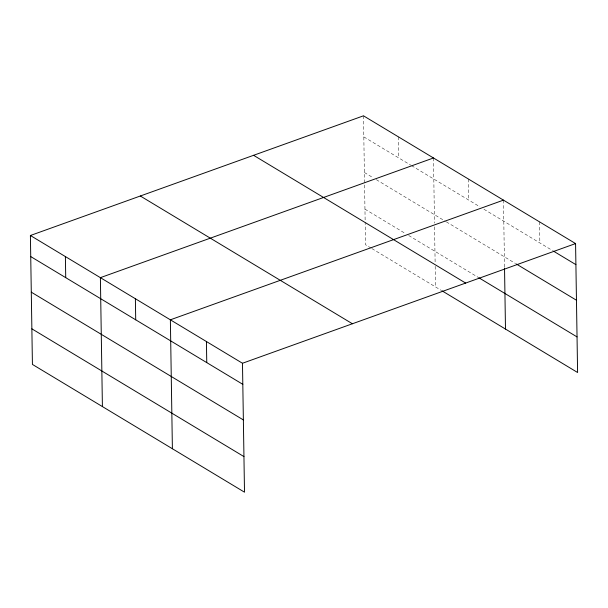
<?xml version="1.0" encoding="UTF-8"?>
<svg xmlns="http://www.w3.org/2000/svg" width="608" height="608" viewBox="0 0 608 608"><rect width="100%" height="100%" fill="white"/><g stroke="black" fill="none" stroke-linecap="round" stroke-linejoin="round"><path stroke-width="0.46" stroke-dasharray="3.04 2.28" d="M363.827 136.891L410.75 165.156M411.548 165.634L479.94 206.834M483.915 209.236L552.672 250.648M364.382 172.482L373.137 177.749M376.314 179.672L445.504 221.35M446.302 221.829L515.576 263.56M364.96 209.152L405.521 233.586M408.705 235.501L477.896 277.18M371.085 248.094L365.522 244.743L365.165 222.262M371.883 248.581L441.074 290.259M539.524 221.852L539.851 242.926M503.47 200.131L504.518 267.148M468.472 179.056L468.806 200.131M433.481 157.974L434.507 223.106M434.56 226.868L435.123 262.55M435.184 266.296L435.51 286.908M398.491 136.891L398.818 157.974M363.493 115.816L365.15 221.327"/><path stroke-width="0.91" d="M30.4 235.501L242.478 363.257L244.507 492.184L32.429 364.428L30.4 235.501L363.493 115.816L575.571 243.572L577.6 372.499L441.872 290.738M433.481 157.974L100.388 277.658L102.41 406.592M503.47 200.131L170.369 319.816L172.398 448.75M242.478 363.257L575.571 243.572M553.47 251.134L575.905 264.647M516.374 264.039L576.468 300.238M478.686 277.666L577.038 336.908M253.574 155.306L465.652 283.07M140.319 196.004L352.404 323.76M30.734 256.576L242.812 384.332M31.289 292.167L243.367 419.923M31.867 328.837L243.945 456.593M504.534 268.082L505.491 329.065M206.424 341.536L206.758 362.611M135.379 298.741L135.713 319.816M65.39 256.576L65.725 277.658"/></g></svg>
